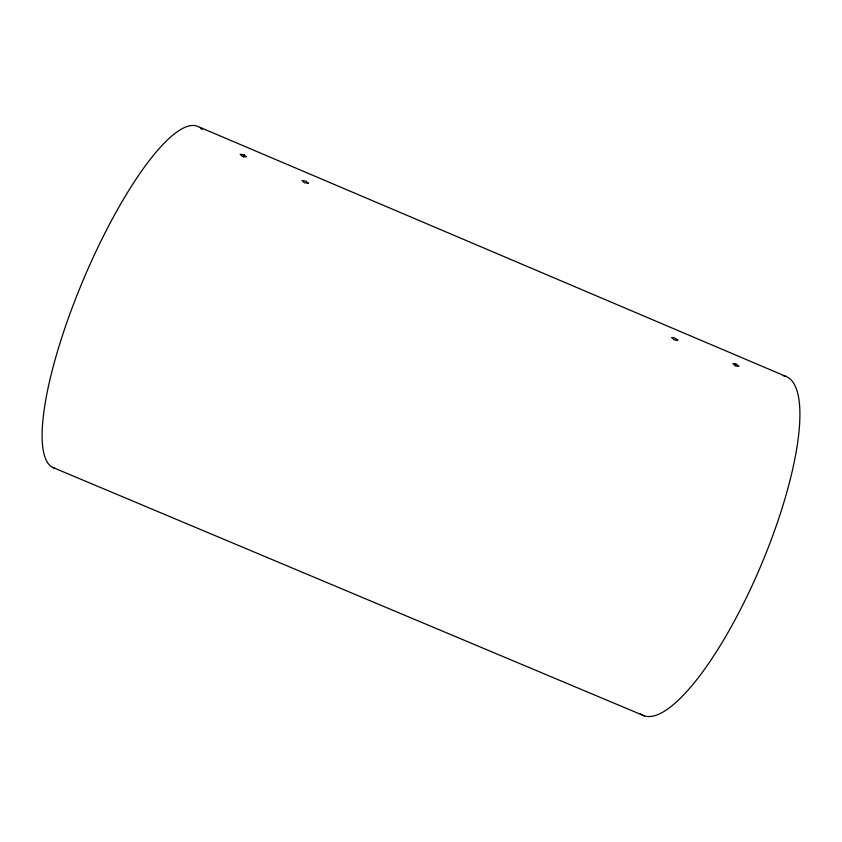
<?xml version="1.0" encoding="UTF-8"?>
<svg xmlns="http://www.w3.org/2000/svg" width="842" height="842" viewBox="0 0 842 842"><rect width="100%" height="100%" fill="white"/><g stroke="black" fill="none" stroke-linecap="round" stroke-linejoin="round"><path stroke-width="1.26" d="M243.517 157.107L244.212 154.939L240.17 154.244L242.264 156.359L246.369 156.886L244.212 154.939M734.54 365.744L735.624 363.755L738.971 366.207L736.118 366.207L732.856 363.607L735.624 363.755M52.509 467.331L644.235 715.858M785.765 376.342L198.217 126.605A185.314 45.7 -67.1 0 0 82.874 280.818A185.314 45.7 -67.1 0 0 54.751 468.247M200.291 127.889A185.314 45.7 -67.1 0 1 202.143 129.615M783.186 375.648A183.945 50.257 -67.1 0 1 760.957 565.55A183.945 50.257 -67.1 0 1 640.288 713.848M677.726 340.179L674.726 340.115L671.6 337.579L674.526 337.8L677.726 340.179M308.277 183.188L304.341 182.735L302.089 180.556L305.972 181.177L308.277 183.188"/></g></svg>
